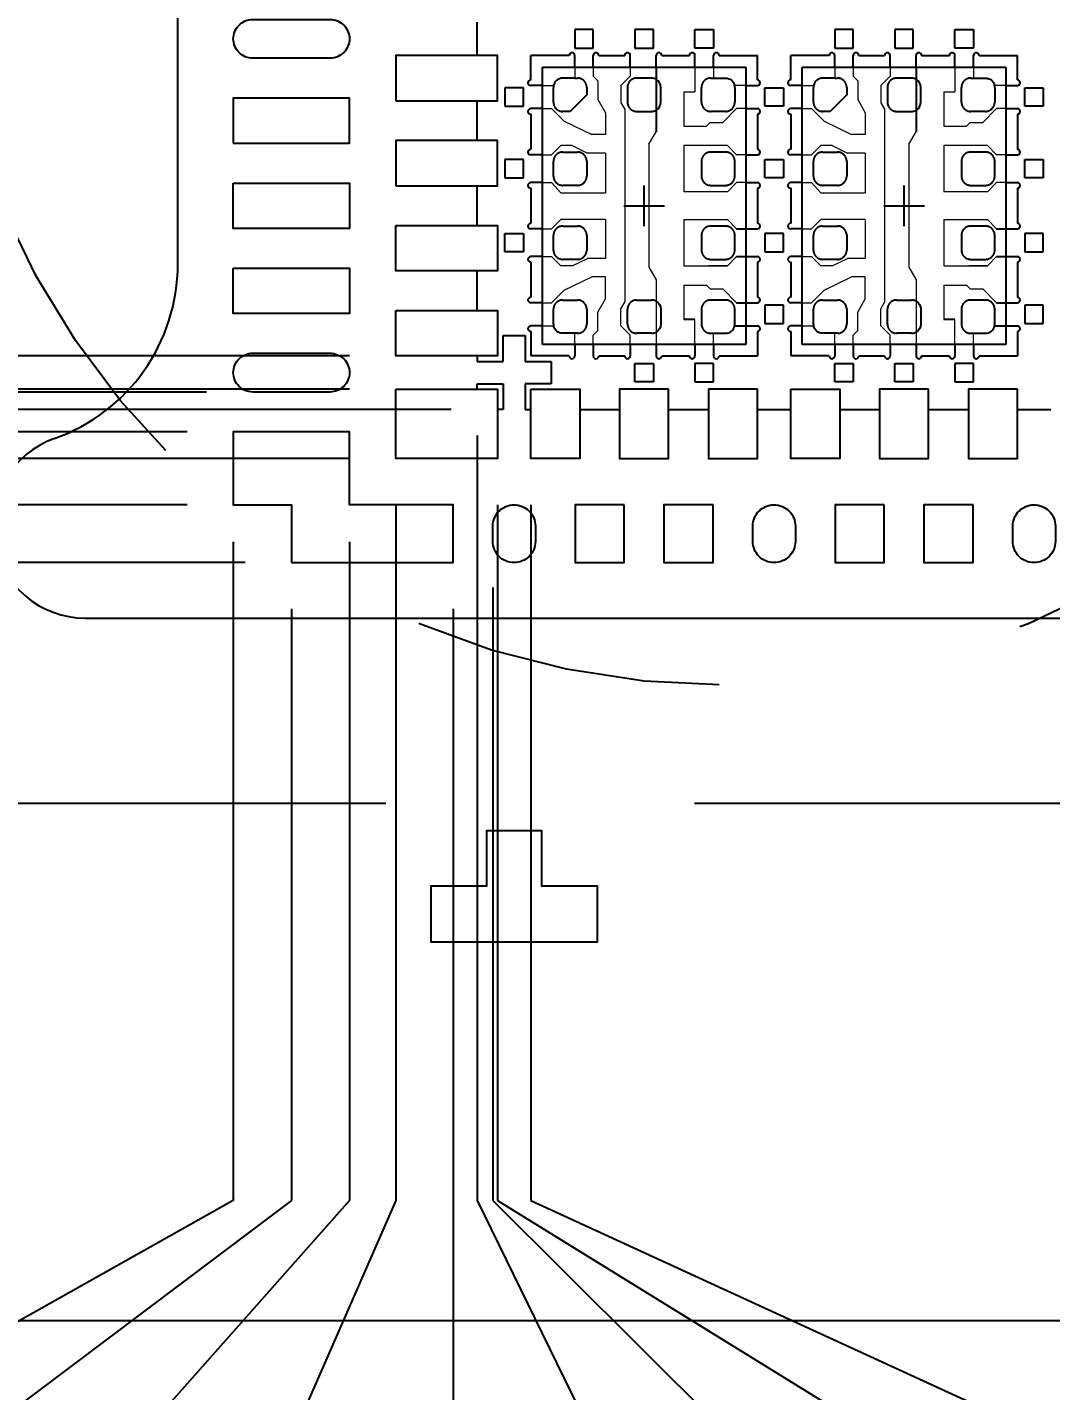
# Model space of a CAD drawing. Header units: millimetres. Extents: x 403.52 to 411.99, y 129.21 to 134.71.
# Drawn here: x 404.9392 to 405.271, y 130.0231 to 130.4655 of the extents above; entities that cross this region are included whole.
import ezdxf

# ---------------------------------------------------------------- set-up
doc = ezdxf.new("R2010")
doc.units = ezdxf.units.MM
doc.header["$LTSCALE"] = 0.5
doc.header["$PDMODE"] = 98
for name, pattern in [('CENTER', [50.8, 31.75, -6.35, 6.35, -6.35]), ('DASHED', [19.05, 12.7, -6.35]), ('HIDDEN', [0.375, 0.25, -0.125])]:
    doc.linetypes.add(name, pattern=pattern)
for name, color, linetype in [('1', 7, 'Continuous'), ('1D', 4, 'Continuous'), ('BTM', 7, 'HIDDEN'), ('CEN', 2, 'CENTER'), ('DIM', 3, 'Continuous'), ('PKG', 1, 'CENTER')]:
    doc.layers.add(name, color=color, linetype=linetype)
doc.styles.add('SIMPLEX', font='simplex.shx', dxfattribs={"bigfont": 'AllInOneBig.shx'})
doc.dimstyles.new('Standard2', dxfattribs={"dimtxt": 0.075, "dimasz": 0.08, "dimexe": 0.015, "dimexo": 0.015, "dimgap": 0.027, "dimtad": 1, "dimdec": 3, "dimlfac": 16.666667, "dimrnd": 0.0005, "dimzin": 1, "dimtxsty": 'SIMPLEX', "dimcen": 0.1905, "dimclrd": 256, "dimclre": 256, "dimclrt": 256, "dimazin": 3, "dimtp": 0.03, "dimtm": 0.05, "dimtfac": 0.8, "dimtdec": 3, "dimtmove": 0, "dimatfit": 3, "dimfxl": 0.05, "dimtzin": 4, "dimlwd": -1, "dimlwe": -1})

# ---------------------------------------------------------------- blocks, each defined once
blk = doc.blocks.new('*D58')
at = {"layer": 'Defpoints', "color": 0, "ltscale": 0.1, "transparency": 16777216}
for p in [(406.48799, 131.92382), (405.00599, 130.33427), (404.44479, 130.33142)]:
    blk.add_point(p, dxfattribs=at)
at = {"layer": 'DIM', "ltscale": 0.1, "transparency": 16777216}
for p, q in [((404.76479, 130.33427), (404.60479, 130.33142)), ((404.99099, 130.33427), (404.76479, 130.33427)), ((404.60479, 130.33142), (404.44479, 130.33142))]:
    blk.add_line(p, q, dxfattribs=at)
at = {"layer": 'DIM', "ltscale": 0.1, "transparency": 16777216, "insert": (404.23208, 130.33142), "char_height": 0.075, "attachment_point": 5, "style": 'SIMPLEX'}
blk.add_mtext('\\A1;26.493', dxfattribs=at)
blk = doc.blocks.new('*D59')
at = {"layer": 'Defpoints', "color": 0, "ltscale": 0.1, "transparency": 16777216}
for p in [(406.48799, 131.92382), (405.05864, 130.32557), (404.44479, 130.25191)]:
    blk.add_point(p, dxfattribs=at)
at = {"layer": 'DIM', "ltscale": 0.1, "transparency": 16777216}
for p, q in [((404.76479, 130.32557), (404.60479, 130.25191)), ((405.04364, 130.32557), (404.76479, 130.32557)), ((404.60479, 130.25191), (404.44479, 130.25191))]:
    blk.add_line(p, q, dxfattribs=at)
at = {"layer": 'DIM', "ltscale": 0.1, "transparency": 16777216, "insert": (404.23208, 130.25191), "char_height": 0.075, "attachment_point": 5, "style": 'SIMPLEX'}
blk.add_mtext('\\A1;26.638', dxfattribs=at)
blk = doc.blocks.new('*D60')
at = {"layer": 'Defpoints', "color": 0, "ltscale": 0.1, "transparency": 16777216}
for p in [(406.48799, 131.92382), (405.00599, 130.31057), (404.44479, 130.17108)]:
    blk.add_point(p, dxfattribs=at)
at = {"layer": 'DIM', "ltscale": 0.1, "transparency": 16777216}
for p, q in [((404.76479, 130.31057), (404.60479, 130.17108)), ((404.99099, 130.31057), (404.76479, 130.31057)), ((404.60479, 130.17108), (404.44479, 130.17108))]:
    blk.add_line(p, q, dxfattribs=at)
at = {"layer": 'DIM', "ltscale": 0.1, "transparency": 16777216, "insert": (404.23208, 130.17108), "char_height": 0.075, "attachment_point": 5, "style": 'SIMPLEX'}
blk.add_mtext('\\A1;26.888', dxfattribs=at)
blk = doc.blocks.new('*D61')
at = {"layer": 'Defpoints', "color": 0, "ltscale": 0.1, "transparency": 16777216}
for p in [(406.48799, 131.92382), (405.02482, 130.29182), (404.44479, 130.0908)]:
    blk.add_point(p, dxfattribs=at)
at = {"layer": 'DIM', "ltscale": 0.1, "transparency": 16777216}
for p, q in [((404.76479, 130.29182), (404.60479, 130.0908)), ((405.00982, 130.29182), (404.76479, 130.29182)), ((404.60479, 130.0908), (404.44479, 130.0908))]:
    blk.add_line(p, q, dxfattribs=at)
at = {"layer": 'DIM', "ltscale": 0.1, "transparency": 16777216, "insert": (404.23208, 130.0908), "char_height": 0.075, "attachment_point": 5, "style": 'SIMPLEX'}
blk.add_mtext('\\A1;27.200', dxfattribs=at)
blk = doc.blocks.new('*D62')
at = {"layer": 'Defpoints', "color": 0, "ltscale": 0.1, "transparency": 16777216}
for p in [(406.48799, 131.92382), (404.86799, 130.21382), (404.44479, 130.01329)]:
    blk.add_point(p, dxfattribs=at)
at = {"layer": 'DIM', "ltscale": 0.1, "transparency": 16777216}
for p, q in [((404.70799, 130.21382), (404.60479, 130.01329)), ((404.85299, 130.21382), (404.70799, 130.21382)), ((404.60479, 130.01329), (404.44479, 130.01329))]:
    blk.add_line(p, q, dxfattribs=at)
at = {"layer": 'DIM', "ltscale": 0.1, "transparency": 16777216, "insert": (404.02494, 130.01329), "char_height": 0.075, "attachment_point": 5, "style": 'SIMPLEX'}
blk.add_mtext('\\A1;28.500%%p0.300', dxfattribs=at)
blk = doc.blocks.new('*D63')
at = {"layer": 'Defpoints', "color": 0, "ltscale": 0.1, "transparency": 16777216}
for p in [(406.48799, 131.92382), (404.84103, 130.11782), (404.44479, 129.93013)]:
    blk.add_point(p, dxfattribs=at)
at = {"layer": 'DIM', "ltscale": 0.1, "transparency": 16777216}
for p, q in [((404.68103, 130.11782), (404.60479, 129.93013)), ((404.82603, 130.11782), (404.68103, 130.11782)), ((404.60479, 129.93013), (404.44479, 129.93013))]:
    blk.add_line(p, q, dxfattribs=at)
at = {"layer": 'DIM', "ltscale": 0.1, "transparency": 16777216, "insert": (404.23922, 129.93013), "char_height": 0.075, "attachment_point": 5, "style": 'SIMPLEX'}
blk.add_mtext('\\A1;30.100', dxfattribs=at)
blk = doc.blocks.new('*D11')
at = {"layer": 'Defpoints', "color": 0, "ltscale": 0.1, "transparency": 16777216}
for p in [(406.48799, 131.92382), (405.02482, 130.29182), (404.81191, 129.76485)]:
    blk.add_point(p, dxfattribs=at)
at = {"layer": 'DIM', "ltscale": 0.1, "transparency": 16777216}
for p, q in [((405.02482, 130.27682), (405.02482, 130.08485)), ((405.02482, 130.08485), (404.81191, 129.92485)), ((404.81191, 129.92485), (404.81191, 129.76485))]:
    blk.add_line(p, q, dxfattribs=at)
at = {"layer": 'DIM', "ltscale": 0.1, "transparency": 16777216, "insert": (404.81191, 129.55214), "char_height": 0.075, "attachment_point": 5, "rotation": 90, "style": 'SIMPLEX'}
blk.add_mtext('\\A1;24.387', dxfattribs=at)
blk = doc.blocks.new('*D12')
at = {"layer": 'Defpoints', "color": 0, "ltscale": 0.1, "transparency": 16777216}
for p in [(406.48799, 131.92382), (405.04364, 130.31357), (404.90204, 129.76485)]:
    blk.add_point(p, dxfattribs=at)
at = {"layer": 'DIM', "ltscale": 0.1, "transparency": 16777216}
for p, q in [((405.04364, 130.29857), (405.04364, 130.08485)), ((405.04364, 130.08485), (404.90204, 129.92485)), ((404.90204, 129.92485), (404.90204, 129.76485))]:
    blk.add_line(p, q, dxfattribs=at)
at = {"layer": 'DIM', "ltscale": 0.1, "transparency": 16777216, "insert": (404.90204, 129.55214), "char_height": 0.075, "attachment_point": 5, "rotation": 90, "style": 'SIMPLEX'}
blk.add_mtext('\\A1;24.073', dxfattribs=at)
blk = doc.blocks.new('*D13')
at = {"layer": 'Defpoints', "color": 0, "ltscale": 0.1, "transparency": 16777216}
for p in [(406.48799, 131.92382), (405.05864, 130.32557), (404.98877, 129.76485)]:
    blk.add_point(p, dxfattribs=at)
at = {"layer": 'DIM', "ltscale": 0.1, "transparency": 16777216}
for p, q in [((405.05864, 130.31057), (405.05864, 130.08485)), ((405.05864, 130.08485), (404.98877, 129.92485)), ((404.98877, 129.92485), (404.98877, 129.76485))]:
    blk.add_line(p, q, dxfattribs=at)
at = {"layer": 'DIM', "ltscale": 0.1, "transparency": 16777216, "insert": (404.98877, 129.55214), "char_height": 0.075, "attachment_point": 5, "rotation": 90, "style": 'SIMPLEX'}
blk.add_mtext('\\A1;23.823', dxfattribs=at)
blk = doc.blocks.new('*D14')
at = {"layer": 'Defpoints', "color": 0, "ltscale": 0.1, "transparency": 16777216}
for p in [(406.48799, 131.92382), (405.07724, 130.29182), (405.07724, 129.76485)]:
    blk.add_point(p, dxfattribs=at)
at = {"layer": 'DIM', "ltscale": 0.1, "transparency": 16777216}
blk.add_line((405.07724, 130.27682), (405.07724, 129.76485), dxfattribs=at)
at = {"layer": 'DIM', "ltscale": 0.1, "transparency": 16777216, "insert": (405.07724, 129.55928), "char_height": 0.075, "attachment_point": 5, "rotation": 90, "style": 'SIMPLEX'}
blk.add_mtext('\\A1;23.513', dxfattribs=at)
blk = doc.blocks.new('*D18')
at = {"layer": 'Defpoints', "color": 0, "ltscale": 0.1, "transparency": 16777216}
for p in [(405.05864, 131.19977), (403.77747, 131.18687), (405.05864, 131.18687)]:
    blk.add_point(p, dxfattribs=at)
at = {"layer": 'DIM', "ltscale": 0.1, "transparency": 16777216}
for p, q in [((403.77747, 131.27977), (403.77747, 131.35977)), ((405.04364, 131.19977), (403.76247, 131.19977)), ((403.77747, 131.19977), (403.77747, 131.18687)), ((405.04364, 131.18687), (403.76247, 131.18687)), ((403.77747, 131.10687), (403.77747, 131.02687))]:
    blk.add_line(p, q, dxfattribs=at)
for points in [[(403.76414, 131.27977), (403.79081, 131.27977), (403.77747, 131.19977)], [(403.76414, 131.10687), (403.79081, 131.10687), (403.77747, 131.18687)]]:
    blk.add_solid(points, dxfattribs=at)
at = {"layer": 'DIM', "ltscale": 0.1, "transparency": 16777216, "insert": (403.77747, 130.70344), "char_height": 0.075, "attachment_point": 5, "rotation": 90, "style": 'SIMPLEX'}
blk.add_mtext('\\A1;0.215 TYP.', dxfattribs=at)
blk = doc.blocks.new('*D19')
at = {"layer": 'Defpoints', "color": 0, "ltscale": 0.1, "transparency": 16777216}
for p in [(405.05864, 131.18687), (403.8903, 131.17217), (405.05864, 131.17217)]:
    blk.add_point(p, dxfattribs=at)
at = {"layer": 'DIM', "ltscale": 0.1, "transparency": 16777216}
for p, q in [((403.8903, 131.26687), (403.8903, 131.34687)), ((405.04364, 131.18687), (403.8753, 131.18687)), ((403.8903, 131.18687), (403.8903, 131.17217)), ((405.04364, 131.17217), (403.8753, 131.17217)), ((403.8903, 131.09217), (403.8903, 131.01217))]:
    blk.add_line(p, q, dxfattribs=at)
for points in [[(403.87697, 131.26687), (403.90363, 131.26687), (403.8903, 131.18687)], [(403.87697, 131.09217), (403.90363, 131.09217), (403.8903, 131.17217)]]:
    blk.add_solid(points, dxfattribs=at)
at = {"layer": 'DIM', "ltscale": 0.1, "transparency": 16777216, "insert": (403.8903, 130.6816), "char_height": 0.075, "attachment_point": 5, "rotation": 90, "style": 'SIMPLEX'}
blk.add_mtext('\\A1;0.245 TYP.', dxfattribs=at)
blk = doc.blocks.new('*D80')
at = {"layer": 'Defpoints', "color": 0, "ltscale": 0.1, "transparency": 16777216}
for p in [(406.48799, 131.92382), (404.44479, 130.41344), (405.09164, 130.34147)]:
    blk.add_point(p, dxfattribs=at)
at = {"layer": 'DIM', "ltscale": 0.1, "transparency": 16777216}
for p, q in [((404.60479, 130.41344), (404.44479, 130.41344)), ((404.76479, 130.34147), (404.60479, 130.41344)), ((405.07664, 130.34147), (404.76479, 130.34147))]:
    blk.add_line(p, q, dxfattribs=at)
at = {"layer": 'DIM', "ltscale": 0.1, "transparency": 16777216, "insert": (404.23208, 130.41344), "char_height": 0.075, "attachment_point": 5, "rotation": 360, "style": 'SIMPLEX'}
blk.add_mtext('\\A1;26.373', dxfattribs=at)
blk = doc.blocks.new('*D81')
at = {"layer": 'Defpoints', "color": 0, "ltscale": 0.1, "transparency": 16777216}
for p in [(406.48799, 131.92382), (405.09014, 130.29872), (405.25084, 129.76485)]:
    blk.add_point(p, dxfattribs=at)
at = {"layer": 'DIM', "ltscale": 0.1, "transparency": 16777216}
for p, q in [((405.09014, 130.28372), (405.09014, 130.08485)), ((405.09014, 130.08485), (405.25084, 129.92485)), ((405.25084, 129.92485), (405.25084, 129.76485))]:
    blk.add_line(p, q, dxfattribs=at)
at = {"layer": 'DIM', "ltscale": 0.1, "transparency": 16777216, "insert": (405.25084, 129.55214), "char_height": 0.075, "attachment_point": 5, "rotation": 90, "style": 'SIMPLEX'}
blk.add_mtext('\\A1;23.298', dxfattribs=at)
blk = doc.blocks.new('*D88')
at = {"layer": 'Defpoints', "color": 0, "ltscale": 0.1, "transparency": 16777216}
for p in [(406.48799, 131.92382), (404.44479, 130.49559), (405.01229, 130.34717)]:
    blk.add_point(p, dxfattribs=at)
at = {"layer": 'DIM', "ltscale": 0.1, "transparency": 16777216}
for p, q in [((404.60479, 130.49559), (404.44479, 130.49559)), ((404.76479, 130.34717), (404.60479, 130.49559)), ((404.99729, 130.34717), (404.76479, 130.34717))]:
    blk.add_line(p, q, dxfattribs=at)
at = {"layer": 'DIM', "ltscale": 0.1, "transparency": 16777216, "insert": (404.23208, 130.49559), "char_height": 0.075, "attachment_point": 5, "rotation": 360, "style": 'SIMPLEX'}
blk.add_mtext('\\A1;26.278', dxfattribs=at)
blk = doc.blocks.new('*D89')
at = {"layer": 'Defpoints', "color": 0, "ltscale": 0.1, "transparency": 16777216}
for p in [(406.48799, 131.92382), (404.44479, 130.57391), (405.05864, 130.34807)]:
    blk.add_point(p, dxfattribs=at)
at = {"layer": 'DIM', "ltscale": 0.1, "transparency": 16777216}
for p, q in [((404.60479, 130.57391), (404.44479, 130.57391)), ((404.76479, 130.34807), (404.60479, 130.57391)), ((405.04364, 130.34807), (404.76479, 130.34807))]:
    blk.add_line(p, q, dxfattribs=at)
at = {"layer": 'DIM', "ltscale": 0.1, "transparency": 16777216, "insert": (404.23208, 130.57391), "char_height": 0.075, "attachment_point": 5, "rotation": 360, "style": 'SIMPLEX'}
blk.add_mtext('\\A1;26.263', dxfattribs=at)
blk = doc.blocks.new('*D90')
at = {"layer": 'Defpoints', "color": 0, "ltscale": 0.1, "transparency": 16777216}
for p in [(406.48799, 131.92382), (405.00599, 130.31357), (404.72126, 129.76485)]:
    blk.add_point(p, dxfattribs=at)
at = {"layer": 'DIM', "ltscale": 0.1, "transparency": 16777216}
for p, q in [((405.00599, 130.29857), (405.00599, 130.08485)), ((405.00599, 130.08485), (404.72126, 129.92485)), ((404.72126, 129.92485), (404.72126, 129.76485))]:
    blk.add_line(p, q, dxfattribs=at)
at = {"layer": 'DIM', "ltscale": 0.1, "transparency": 16777216, "insert": (404.72126, 129.55214), "char_height": 0.075, "attachment_point": 5, "rotation": 90, "style": 'SIMPLEX'}
blk.add_mtext('\\A1;24.700', dxfattribs=at)
blk = doc.blocks.new('*D91')
at = {"layer": 'Defpoints', "color": 0, "ltscale": 0.1, "transparency": 16777216}
for p in [(406.48799, 131.92382), (405.09164, 130.32557), (405.35084, 129.76485)]:
    blk.add_point(p, dxfattribs=at)
at = {"layer": 'DIM', "ltscale": 0.1, "transparency": 16777216}
for p, q in [((405.09164, 130.31057), (405.09164, 130.08485)), ((405.09164, 130.08485), (405.35084, 129.92485)), ((405.35084, 129.92485), (405.35084, 129.76485))]:
    blk.add_line(p, q, dxfattribs=at)
at = {"layer": 'DIM', "ltscale": 0.1, "transparency": 16777216, "insert": (405.35084, 129.55214), "char_height": 0.075, "attachment_point": 5, "rotation": 90, "style": 'SIMPLEX'}
blk.add_mtext('\\A1;23.273', dxfattribs=at)
blk = doc.blocks.new('*D92')
at = {"layer": 'Defpoints', "color": 0, "ltscale": 0.1, "transparency": 16777216}
for p in [(406.48799, 131.92382), (405.10244, 130.32557), (405.45084, 129.76485)]:
    blk.add_point(p, dxfattribs=at)
at = {"layer": 'DIM', "ltscale": 0.1, "transparency": 16777216}
for p, q in [((405.10244, 130.31057), (405.10244, 130.08485)), ((405.10244, 130.08485), (405.45084, 129.92485)), ((405.45084, 129.92485), (405.45084, 129.76485))]:
    blk.add_line(p, q, dxfattribs=at)
at = {"layer": 'DIM', "ltscale": 0.1, "transparency": 16777216, "insert": (405.45084, 129.55214), "char_height": 0.075, "attachment_point": 5, "rotation": 90, "style": 'SIMPLEX'}
blk.add_mtext('\\A1;23.093', dxfattribs=at)
blk = doc.blocks.new('*D111')
at = {"layer": 'Defpoints', "color": 0, "ltscale": 0.1, "transparency": 16777216}
for p in [(406.48799, 131.92382), (405.08504, 130.34807), (405.16322, 129.76485)]:
    blk.add_point(p, dxfattribs=at)
at = {"layer": 'DIM', "ltscale": 0.1, "transparency": 16777216}
for p, q in [((405.08504, 130.33307), (405.08504, 130.08485)), ((405.08504, 130.08485), (405.16322, 129.92485)), ((405.16322, 129.92485), (405.16322, 129.76485))]:
    blk.add_line(p, q, dxfattribs=at)
at = {"layer": 'DIM', "ltscale": 0.1, "transparency": 16777216, "insert": (405.16322, 129.55214), "char_height": 0.075, "attachment_point": 5, "rotation": 90, "style": 'SIMPLEX'}
blk.add_mtext('\\A1;23.383', dxfattribs=at)
blk = doc.blocks.new('*D112')
at = {"layer": 'Defpoints', "color": 0, "ltscale": 0.1, "transparency": 16777216}
for p in [(406.48799, 131.92382), (404.44479, 130.65257), (405.05864, 130.35887)]:
    blk.add_point(p, dxfattribs=at)
at = {"layer": 'DIM', "ltscale": 0.1, "transparency": 16777216}
for p, q in [((404.60479, 130.65257), (404.44479, 130.65257)), ((404.76479, 130.35887), (404.60479, 130.65257)), ((405.04364, 130.35887), (404.76479, 130.35887))]:
    blk.add_line(p, q, dxfattribs=at)
at = {"layer": 'DIM', "ltscale": 0.1, "transparency": 16777216, "insert": (404.23208, 130.65257), "char_height": 0.075, "attachment_point": 5, "rotation": 360, "style": 'SIMPLEX'}
blk.add_mtext('\\A1;26.083', dxfattribs=at)
blk = doc.blocks.new('*U146')
at = {"layer": 'CEN', "ltscale": 0.01}
for p, q in [((0, -0.0066), (0, 0.0066)), ((-0.0066, 0), (0.0066, 0))]:
    blk.add_line(p, q, dxfattribs=at)
at = {"layer": 'PKG', "ltscale": 0.01}
blk.add_lwpolyline([(-0.033, 0.045), (0.033, 0.045), (0.033, -0.045), (-0.033, -0.045)], close=True, dxfattribs=at)
blk = doc.blocks.new('*U147')
at = {"color": 0, "linetype": 'ByBlock', "lineweight": -2, "transparency": 16777216}
for p in [(0, 0), (0.0843, 0)]:
    blk.add_blockref('*U146', p, dxfattribs=at)

msp = doc.modelspace()

# ---------------------------------------------------------------- linework, layer by layer
at = {"ltscale": 0.02}
for p, q in [((405.102442, 130.448418), (405.102442, 130.456368)), ((405.114892, 130.456368), (405.102442, 130.456368)), ((405.116692, 130.452618), (405.116692, 130.456368)), ((405.122692, 130.452618), (405.122692, 130.456368)), ((405.124492, 130.456368), (405.132892, 130.456368)), ((405.134692, 130.452618), (405.134692, 130.456368)), ((405.143092, 130.452618), (405.143092, 130.456368)), ((405.143092, 130.452618), (405.143092, 130.431618)), ((405.144892, 130.456368), (405.153892, 130.456368)), ((405.155692, 130.452618), (405.155692, 130.456368)), ((405.161692, 130.452618), (405.161692, 130.456368)), ((405.163492, 130.456368), (405.175942, 130.456368)), ((405.175942, 130.448418), (405.175942, 130.456368)), ((405.186742, 130.448418), (405.186742, 130.456368)), ((405.199192, 130.456368), (405.186742, 130.456368)), ((405.200992, 130.452618), (405.200992, 130.456368)), ((405.206992, 130.452618), (405.206992, 130.456368)), ((405.208792, 130.456368), (405.217192, 130.456368)), ((405.218992, 130.452618), (405.218992, 130.456368)), ((405.227392, 130.452618), (405.227392, 130.456368)), ((405.227392, 130.452618), (405.227392, 130.431618)), ((405.229192, 130.456368), (405.238192, 130.456368)), ((405.239992, 130.452618), (405.239992, 130.456368)), ((405.245992, 130.452618), (405.245992, 130.456368)), ((405.247792, 130.456368), (405.260242, 130.456368)), ((405.260242, 130.448418), (405.260242, 130.456368)), ((405.106192, 130.446618), (405.102442, 130.446618)), ((405.172192, 130.446618), (405.175942, 130.446618)), ((405.190492, 130.446618), (405.186742, 130.446618)), ((405.256492, 130.446618), (405.260242, 130.446618)), ((405.106192, 130.439118), (405.102442, 130.439118)), ((405.102442, 130.437318), (405.102442, 130.425918)), ((405.172192, 130.439118), (405.175942, 130.439118)), ((405.175942, 130.437318), (405.175942, 130.425918)), ((405.190492, 130.439118), (405.186742, 130.439118)), ((405.186742, 130.437318), (405.186742, 130.425918)), ((405.256492, 130.439118), (405.260242, 130.439118)), ((405.260242, 130.437318), (405.260242, 130.425918)), ((405.106192, 130.424118), (405.102442, 130.424118)), ((405.172192, 130.424118), (405.175942, 130.424118)), ((405.190492, 130.424118), (405.186742, 130.424118)), ((405.256492, 130.424118), (405.260242, 130.424118)), ((405.106192, 130.415118), (405.102442, 130.415118)), ((405.102442, 130.413318), (405.102442, 130.401918)), ((405.172192, 130.415118), (405.175942, 130.415118)), ((405.175942, 130.413318), (405.175942, 130.401918)), ((405.190492, 130.415118), (405.186742, 130.415118)), ((405.186742, 130.413318), (405.186742, 130.401918)), ((405.256492, 130.415118), (405.260242, 130.415118)), ((405.260242, 130.413318), (405.260242, 130.401918)), ((405.106192, 130.400118), (405.102442, 130.400118)), ((405.169192, 130.400118), (405.175942, 130.400118)), ((405.190492, 130.400118), (405.186742, 130.400118)), ((405.253492, 130.400118), (405.260242, 130.400118)), ((405.106192, 130.391118), (405.102442, 130.391118)), ((405.169192, 130.391118), (405.175942, 130.391118)), ((405.190492, 130.391118), (405.186742, 130.391118)), ((405.253492, 130.391118), (405.260242, 130.391118)), ((405.102442, 130.389318), (405.102442, 130.377918)), ((405.175942, 130.389318), (405.175942, 130.377918)), ((405.186742, 130.389318), (405.186742, 130.377918)), ((405.260242, 130.389318), (405.260242, 130.377918)), ((405.106192, 130.376118), (405.102442, 130.376118)), ((405.169192, 130.376118), (405.175942, 130.376118)), ((405.190492, 130.376118), (405.186742, 130.376118)), ((405.253492, 130.376118), (405.260242, 130.376118)), ((405.106192, 130.368618), (405.102442, 130.368618)), ((405.155692, 130.370718), (405.152092, 130.370718)), ((405.168531, 130.368618), (405.175942, 130.368618)), ((405.190492, 130.368618), (405.186742, 130.368618)), ((405.239992, 130.370718), (405.236392, 130.370718)), ((405.252831, 130.368618), (405.260242, 130.368618)), ((405.102442, 130.366818), (405.102442, 130.358868)), ((405.175942, 130.366818), (405.175942, 130.358868)), ((405.186742, 130.366818), (405.186742, 130.358868)), ((405.260242, 130.366818), (405.260242, 130.358868)), ((405.116692, 130.362618), (405.116692, 130.358868)), ((405.122692, 130.362618), (405.122692, 130.358868)), ((405.134692, 130.362618), (405.134692, 130.358868)), ((405.143092, 130.362618), (405.143092, 130.358868)), ((405.155692, 130.362618), (405.155692, 130.358868)), ((405.161692, 130.362618), (405.161692, 130.358868)), ((405.200992, 130.362618), (405.200992, 130.358868)), ((405.206992, 130.362618), (405.206992, 130.358868)), ((405.218992, 130.362618), (405.218992, 130.358868)), ((405.227392, 130.362618), (405.227392, 130.358868)), ((405.239992, 130.362618), (405.239992, 130.358868)), ((405.245992, 130.362618), (405.245992, 130.358868)), ((405.114892, 130.358868), (405.102442, 130.358868)), ((405.124492, 130.358868), (405.132892, 130.358868)), ((405.144892, 130.358868), (405.153892, 130.358868)), ((405.163492, 130.358868), (405.175942, 130.358868)), ((405.199192, 130.358868), (405.186742, 130.358868)), ((405.208792, 130.358868), (405.217192, 130.358868)), ((405.229192, 130.358868), (405.238192, 130.358868)), ((405.247792, 130.358868), (405.260242, 130.358868))]:
    msp.add_line(p, q, dxfattribs=at)
at = {"lineweight": 0, "ltscale": 0.02}
for p, q in [((405.116692, 130.452618), (405.116692, 130.449018)), ((405.122692, 130.452618), (405.122692, 130.449618)), ((405.134692, 130.452618), (405.134692, 130.449618)), ((405.155692, 130.452618), (405.155692, 130.444518)), ((405.161692, 130.452618), (405.161692, 130.449018)), ((405.200992, 130.452618), (405.200992, 130.449018)), ((405.206992, 130.452618), (405.206992, 130.449618)), ((405.218992, 130.452618), (405.218992, 130.449618)), ((405.239992, 130.452618), (405.239992, 130.444518)), ((405.245992, 130.452618), (405.245992, 130.449018)), ((405.122692, 130.449618), (405.124192, 130.448118)), ((405.134692, 130.449618), (405.131692, 130.446618)), ((405.206992, 130.449618), (405.208492, 130.448118)), ((405.218992, 130.449618), (405.215992, 130.446618)), ((405.106192, 130.446618), (405.109852, 130.446618)), ((405.124192, 130.448118), (405.124192, 130.442118)), ((405.131692, 130.446618), (405.131692, 130.441028)), ((405.152093, 130.444518), (405.155692, 130.444518)), ((405.152093, 130.444518), (405.152093, 130.433418)), ((405.172192, 130.446618), (405.168531, 130.446618)), ((405.190492, 130.446618), (405.194152, 130.446618)), ((405.208492, 130.448118), (405.208492, 130.442118)), ((405.215992, 130.446618), (405.215992, 130.441028)), ((405.236393, 130.444518), (405.239992, 130.444518)), ((405.236393, 130.444518), (405.236393, 130.433418)), ((405.256492, 130.446618), (405.252831, 130.446618)), ((405.124192, 130.442118), (405.126622, 130.437803)), ((405.131692, 130.441028), (405.132892, 130.438897)), ((405.208492, 130.442118), (405.210922, 130.437803)), ((405.215992, 130.441028), (405.217192, 130.438897)), ((405.106192, 130.439118), (405.109192, 130.439118)), ((405.109192, 130.439118), (405.113276, 130.435034)), ((405.113276, 130.435034), (405.122188, 130.430718)), ((405.126622, 130.437803), (405.126622, 130.430718)), ((405.132892, 130.438897), (405.132892, 130.37634)), ((405.169192, 130.439118), (405.164692, 130.434618)), ((405.172192, 130.439118), (405.169192, 130.439118)), ((405.190492, 130.439118), (405.193492, 130.439118)), ((405.193492, 130.439118), (405.197576, 130.435034)), ((405.197576, 130.435034), (405.206488, 130.430718)), ((405.210922, 130.437803), (405.210922, 130.430718)), ((405.217192, 130.438897), (405.217192, 130.37634)), ((405.253492, 130.439118), (405.248992, 130.434618)), ((405.256492, 130.439118), (405.253492, 130.439118)), ((405.126622, 130.430718), (405.122188, 130.430718)), ((405.140692, 130.427538), (405.143092, 130.431618)), ((405.152093, 130.433418), (405.159459, 130.433418)), ((405.160659, 130.434618), (405.159459, 130.433418)), ((405.160659, 130.434618), (405.164692, 130.434618)), ((405.210922, 130.430718), (405.206488, 130.430718)), ((405.224992, 130.427538), (405.227392, 130.431618)), ((405.236393, 130.433418), (405.243759, 130.433418)), ((405.244959, 130.434618), (405.243759, 130.433418)), ((405.244959, 130.434618), (405.248992, 130.434618)), ((405.109192, 130.424118), (405.112192, 130.427118)), ((405.115856, 130.427118), (405.112192, 130.427118)), ((405.115856, 130.427118), (405.120811, 130.424718)), ((405.140692, 130.427538), (405.140692, 130.387698)), ((405.166192, 130.427118), (405.152093, 130.427118)), ((405.152093, 130.427118), (405.152093, 130.412118)), ((405.169192, 130.424118), (405.166192, 130.427118)), ((405.193492, 130.424118), (405.196492, 130.427118)), ((405.200156, 130.427118), (405.196492, 130.427118)), ((405.200156, 130.427118), (405.205111, 130.424718)), ((405.224992, 130.427538), (405.224992, 130.387698)), ((405.250492, 130.427118), (405.236393, 130.427118)), ((405.236393, 130.427118), (405.236393, 130.412118)), ((405.253492, 130.424118), (405.250492, 130.427118)), ((405.106192, 130.424118), (405.109192, 130.424118)), ((405.126622, 130.424718), (405.120811, 130.424718)), ((405.126622, 130.424718), (405.126622, 130.411818)), ((405.172192, 130.424118), (405.169192, 130.424118)), ((405.190492, 130.424118), (405.193492, 130.424118)), ((405.210922, 130.424718), (405.205111, 130.424718)), ((405.210922, 130.424718), (405.210922, 130.411818)), ((405.256492, 130.424118), (405.253492, 130.424118)), ((405.106192, 130.415118), (405.109192, 130.415118)), ((405.109192, 130.415118), (405.112192, 130.411818)), ((405.169192, 130.415118), (405.166192, 130.412118)), ((405.172192, 130.415118), (405.169192, 130.415118)), ((405.190492, 130.415118), (405.193492, 130.415118)), ((405.193492, 130.415118), (405.196492, 130.411818)), ((405.253492, 130.415118), (405.250492, 130.412118)), ((405.256492, 130.415118), (405.253492, 130.415118)), ((405.112192, 130.411818), (405.126622, 130.411818)), ((405.166192, 130.412118), (405.152093, 130.412118)), ((405.196492, 130.411818), (405.210922, 130.411818)), ((405.250492, 130.412118), (405.236393, 130.412118)), ((405.106192, 130.400118), (405.108489, 130.400118)), ((405.106192, 130.400118), (405.108489, 130.400118)), ((405.106192, 130.400118), (405.109192, 130.400118)), ((405.109192, 130.400118), (405.112192, 130.403118)), ((405.126622, 130.403118), (405.112192, 130.403118)), ((405.126622, 130.403118), (405.126622, 130.390518)), ((405.152093, 130.403118), (405.166192, 130.403118)), ((405.152093, 130.403118), (405.152093, 130.388118)), ((405.169192, 130.400118), (405.166192, 130.403118)), ((405.190492, 130.400118), (405.192789, 130.400118)), ((405.190492, 130.400118), (405.192789, 130.400118)), ((405.190492, 130.400118), (405.193492, 130.400118)), ((405.193492, 130.400118), (405.196492, 130.403118)), ((405.210922, 130.403118), (405.196492, 130.403118)), ((405.210922, 130.403118), (405.210922, 130.390518)), ((405.236393, 130.403118), (405.250492, 130.403118)), ((405.236393, 130.403118), (405.236393, 130.388118)), ((405.253492, 130.400118), (405.250492, 130.403118)), ((405.106192, 130.391118), (405.108489, 130.391118)), ((405.106192, 130.391118), (405.109192, 130.391118)), ((405.109192, 130.391118), (405.112192, 130.388118)), ((405.169192, 130.391118), (405.166192, 130.388118)), ((405.190492, 130.391118), (405.192789, 130.391118)), ((405.190492, 130.391118), (405.193492, 130.391118)), ((405.193492, 130.391118), (405.196492, 130.388118)), ((405.253492, 130.391118), (405.250492, 130.388118)), ((405.115856, 130.388118), (405.112192, 130.388118)), ((405.115856, 130.388118), (405.120811, 130.390518)), ((405.126622, 130.390518), (405.120811, 130.390518)), ((405.140692, 130.387698), (405.143092, 130.383618)), ((405.152093, 130.388118), (405.166192, 130.388118)), ((405.166192, 130.388118), (405.160208, 130.388118)), ((405.200156, 130.388118), (405.196492, 130.388118)), ((405.200156, 130.388118), (405.205111, 130.390518)), ((405.210922, 130.390518), (405.205111, 130.390518)), ((405.224992, 130.387698), (405.227392, 130.383618)), ((405.236393, 130.388118), (405.250492, 130.388118)), ((405.250492, 130.388118), (405.244508, 130.388118)), ((405.113276, 130.380202), (405.122188, 130.384518)), ((405.126622, 130.384518), (405.122188, 130.384518)), ((405.126622, 130.377434), (405.126622, 130.384518)), ((405.143092, 130.383618), (405.143092, 130.362618)), ((405.152091, 130.381818), (405.159459, 130.381818)), ((405.152092, 130.381818), (405.152092, 130.370718)), ((405.160659, 130.380618), (405.159459, 130.381818)), ((405.197576, 130.380202), (405.206488, 130.384518)), ((405.210922, 130.384518), (405.206488, 130.384518)), ((405.210922, 130.377434), (405.210922, 130.384518)), ((405.227392, 130.383618), (405.227392, 130.362618)), ((405.236391, 130.381818), (405.243759, 130.381818)), ((405.236392, 130.381818), (405.236392, 130.370718)), ((405.244959, 130.380618), (405.243759, 130.381818)), ((405.109192, 130.376118), (405.113276, 130.380202)), ((405.124192, 130.373118), (405.126622, 130.377434)), ((405.160659, 130.380618), (405.164692, 130.380618)), ((405.169192, 130.376118), (405.164692, 130.380618)), ((405.193492, 130.376118), (405.197576, 130.380202)), ((405.208492, 130.373118), (405.210922, 130.377434)), ((405.244959, 130.380618), (405.248992, 130.380618)), ((405.253492, 130.376118), (405.248992, 130.380618)), ((405.106192, 130.376118), (405.109192, 130.376118)), ((405.124192, 130.367118), (405.124192, 130.373118)), ((405.131692, 130.374209), (405.132892, 130.37634)), ((405.131692, 130.368618), (405.131692, 130.374209)), ((405.190492, 130.376118), (405.193492, 130.376118)), ((405.208492, 130.367118), (405.208492, 130.373118)), ((405.215992, 130.374209), (405.217192, 130.37634)), ((405.215992, 130.368618), (405.215992, 130.374209)), ((405.106192, 130.368618), (405.109852, 130.368618)), ((405.131692, 130.368618), (405.134692, 130.365618)), ((405.134692, 130.365618), (405.131692, 130.368618)), ((405.155692, 130.362618), (405.155692, 130.370718)), ((405.190492, 130.368618), (405.194152, 130.368618)), ((405.215992, 130.368618), (405.218992, 130.365618)), ((405.218992, 130.365618), (405.215992, 130.368618)), ((405.239992, 130.362618), (405.239992, 130.370718)), ((405.116692, 130.362618), (405.116692, 130.366218)), ((405.124192, 130.367118), (405.122692, 130.365618)), ((405.122692, 130.365618), (405.124192, 130.367118)), ((405.122692, 130.362618), (405.122692, 130.365618)), ((405.134692, 130.362618), (405.134692, 130.365618)), ((405.161692, 130.362618), (405.161692, 130.366218)), ((405.200992, 130.362618), (405.200992, 130.366218)), ((405.208492, 130.367118), (405.206992, 130.365618)), ((405.206992, 130.365618), (405.208492, 130.367118)), ((405.206992, 130.362618), (405.206992, 130.365618)), ((405.218992, 130.362618), (405.218992, 130.365618)), ((405.245992, 130.362618), (405.245992, 130.366218))]:
    msp.add_line(p, q, dxfattribs=at)
at = {"ltscale": 0.02}
for points in [[(405.012292, 130.468068), (405.037342, 130.468068, -0.4142136), (405.043642, 130.461768), (405.043642, 130.461768, -0.4142136), (405.037342, 130.455468), (405.012292, 130.455468, -0.4142136), (405.005992, 130.461768), (405.005992, 130.461768, -0.4142136)], [(405.012292, 130.359768), (405.037342, 130.359768, -0.4142136), (405.043642, 130.353468), (405.043642, 130.353468, -0.4142136), (405.037342, 130.347168), (405.012292, 130.347168, -0.4142136), (405.005992, 130.353468), (405.005992, 130.353468, -0.4142136)], [(405.097042, 130.310568), (405.097042, 130.310568, -0.4142136), (405.103942, 130.303668), (405.103942, 130.298718, -0.4142136), (405.097042, 130.291818), (405.097042, 130.291818, -0.4142136), (405.090142, 130.298718), (405.090142, 130.303668, -0.4142136)], [(405.181342, 130.310568), (405.181342, 130.310568, -0.4142136), (405.188242, 130.303668), (405.188242, 130.298718, -0.4142136), (405.181342, 130.291818), (405.181342, 130.291818, -0.4142136), (405.174442, 130.298718), (405.174442, 130.303668, -0.4142136)], [(405.265642, 130.310568), (405.265642, 130.310568, -0.4142136), (405.272542, 130.303668), (405.272542, 130.298718, -0.4142136), (405.265642, 130.291818), (405.265642, 130.291818, -0.4142136), (405.258742, 130.298718), (405.258742, 130.303668, -0.4142136)]]:
    msp.add_lwpolyline(points, format="xyb", close=True, dxfattribs=at)
for points in [[(405.058642, 130.441668), (405.091642, 130.441668), (405.091642, 130.456368), (405.058642, 130.456368)], [(405.005992, 130.427868), (405.043642, 130.427868), (405.043642, 130.442568), (405.005992, 130.442568)], [(405.058642, 130.414068), (405.091642, 130.414068), (405.091642, 130.428768), (405.058642, 130.428768)], [(405.005992, 130.414968), (405.043642, 130.414968), (405.043642, 130.400268), (405.005992, 130.400268)], [(405.058642, 130.401168), (405.091642, 130.401168), (405.091642, 130.386468), (405.058642, 130.386468)], [(405.005992, 130.387368), (405.043642, 130.387368), (405.043642, 130.372668), (405.005992, 130.372668)], [(405.058642, 130.373568), (405.091642, 130.373568), (405.091642, 130.358868), (405.058642, 130.358868)], [(405.058642, 130.348068), (405.091642, 130.348068), (405.091642, 130.325568), (405.058642, 130.325568)], [(405.102442, 130.348068), (405.118342, 130.348068), (405.118342, 130.325568), (405.102442, 130.325568)], [(405.147142, 130.348068), (405.131242, 130.348068), (405.131242, 130.325568), (405.147142, 130.325568)], [(405.175942, 130.348068), (405.160042, 130.348068), (405.160042, 130.325568), (405.175942, 130.325568)], [(405.186742, 130.348068), (405.202642, 130.348068), (405.202642, 130.325568), (405.186742, 130.325568)], [(405.231442, 130.348068), (405.215542, 130.348068), (405.215542, 130.325568), (405.231442, 130.325568)], [(405.260242, 130.348068), (405.244342, 130.348068), (405.244342, 130.325568), (405.260242, 130.325568)], [(405.024817, 130.291818), (405.077242, 130.291818), (405.077242, 130.310568), (405.043642, 130.310568), (405.043642, 130.334268), (405.005992, 130.334268), (405.005992, 130.310568), (405.024817, 130.310568)], [(405.132742, 130.310568), (405.116842, 130.310568), (405.116842, 130.291818), (405.132742, 130.291818)], [(405.161542, 130.310568), (405.145642, 130.310568), (405.145642, 130.291818), (405.161542, 130.291818)], [(405.217042, 130.310568), (405.201142, 130.310568), (405.201142, 130.291818), (405.217042, 130.291818)], [(405.245842, 130.310568), (405.229942, 130.310568), (405.229942, 130.291818), (405.245842, 130.291818)]]:
    msp.add_lwpolyline(points, close=True, dxfattribs=at)
for points in [[(405.116692, 130.449018), (405.112792, 130.449018, 0.356394), (405.109852, 130.446618, 0.356394)], [(405.143092, 130.43862, 0.2679492), (405.144592, 130.441218), (405.144592, 130.446018, 0.2679492), (405.143092, 130.448616)], [(405.161692, 130.449018), (405.165592, 130.449018, -0.356394), (405.168531, 130.446618, -0.356394)], [(405.200992, 130.449018), (405.197092, 130.449018, 0.356394), (405.194152, 130.446618, 0.356394)], [(405.227392, 130.43862, 0.2679492), (405.228892, 130.441218), (405.228892, 130.446018, 0.2679492), (405.227392, 130.448616)], [(405.245992, 130.449018), (405.249892, 130.449018, -0.356394), (405.252831, 130.446618, -0.356394)], [(405.143092, 130.376616, -0.2679492), (405.144592, 130.374018), (405.144592, 130.369218, -0.2679492), (405.143092, 130.36662)], [(405.227392, 130.376616, -0.2679492), (405.228892, 130.374018), (405.228892, 130.369218, -0.2679492), (405.227392, 130.36662)], [(405.116692, 130.366218), (405.112792, 130.366218, -0.356394), (405.109852, 130.368618, -0.356394)], [(405.161692, 130.366218), (405.165592, 130.366218, 0.356394), (405.168531, 130.368618, 0.356394)], [(405.200992, 130.366218), (405.197092, 130.366218, -0.356394), (405.194152, 130.368618, -0.356394)], [(405.245992, 130.366218), (405.249892, 130.366218, 0.356394), (405.252831, 130.368618, 0.356394)]]:
    msp.add_lwpolyline(points, format="xyb", dxfattribs=at)
at = {"color": 6, "ltscale": 0.05}
msp.add_lwpolyline([(405.106042, 130.168826), (405.106042, 130.168826), (405.124042, 130.168826), (405.124042, 130.186826), (405.106042, 130.186826), (405.106042, 130.204826), (405.088042, 130.204826), (405.088042, 130.186826), (405.070042, 130.186826), (405.070042, 130.168826), (405.088042, 130.168826), (405.088042, 130.168826), (405.106042, 130.168826)], dxfattribs=at)
at = {"ltscale": 0.02}
for centre, start, end in [((405.115792, 130.456368), 0, 180), ((405.123592, 130.456368), 0, 180), ((405.133792, 130.456368), 0, 180), ((405.143992, 130.456368), 0, 180), ((405.154792, 130.456368), 360, 180), ((405.162592, 130.456368), 360, 180), ((405.200092, 130.456368), 0, 180), ((405.207892, 130.456368), 0, 180), ((405.218092, 130.456368), 0, 180), ((405.228292, 130.456368), 0, 180), ((405.239092, 130.456368), 360, 180), ((405.246892, 130.456368), 360, 180), ((405.102442, 130.447518), 90, 270), ((405.175942, 130.447518), 270, 90), ((405.186742, 130.447518), 90, 270), ((405.260242, 130.447518), 270, 90), ((405.102442, 130.438218), 90, 270), ((405.175942, 130.438218), 270, 90), ((405.186742, 130.438218), 90, 270), ((405.260242, 130.438218), 270, 90), ((405.102442, 130.425018), 90, 270), ((405.175942, 130.425018), 270, 90), ((405.186742, 130.425018), 90, 270), ((405.260242, 130.425018), 270, 90), ((405.102442, 130.414218), 90, 270), ((405.175942, 130.414218), 270, 90), ((405.186742, 130.414218), 90, 270), ((405.260242, 130.414218), 270, 90), ((405.102442, 130.401018), 90, 270), ((405.175942, 130.401018), 270, 90), ((405.186742, 130.401018), 90, 270), ((405.260242, 130.401018), 270, 90), ((405.102442, 130.390218), 90, 270), ((405.175942, 130.390218), 270, 90), ((405.186742, 130.390218), 90, 270), ((405.260242, 130.390218), 270, 90), ((405.102442, 130.377018), 90, 270), ((405.175942, 130.377018), 270, 90), ((405.186742, 130.377018), 90, 270), ((405.260242, 130.377018), 270, 90), ((405.102442, 130.367718), 90, 270), ((405.175942, 130.367718), 270, 90), ((405.186742, 130.367718), 90, 270), ((405.260242, 130.367718), 270, 90), ((405.115792, 130.358868), 180, 360), ((405.123592, 130.358868), 180, 360), ((405.133792, 130.358868), 180, 360), ((405.143992, 130.358868), 180, 360), ((405.154792, 130.358868), 180, 0), ((405.162592, 130.358868), 180, 0), ((405.200092, 130.358868), 180, 360), ((405.207892, 130.358868), 180, 360), ((405.218092, 130.358868), 180, 360), ((405.228292, 130.358868), 180, 360), ((405.239092, 130.358868), 180, 0), ((405.246892, 130.358868), 180, 0)]:
    msp.add_arc(centre, 0.0009, start, end, dxfattribs=at)
at = {"layer": '1'}
msp.add_line((408.107812, 130.045818), (404.867992, 130.045818), dxfattribs=at)
at = {"layer": '1', "color": 4}
for centre, radius, start, end in [((404.927992, 130.388671), 0.06, 289.47122, 0), ((404.957992, 130.303818), 0.03, 109.47122, 270)]:
    msp.add_arc(centre, radius, start, end, dxfattribs=at)
at = {"layer": '1D', "linetype": 'CENTER'}
for p, q in [((404.987992, 130.388671), (404.987992, 131.030465)), ((404.957992, 130.273818), (405.662097, 130.273818))]:
    msp.add_line(p, q, dxfattribs=at)
at = {"layer": '1D', "color": 2, "linetype": 'HIDDEN', "ltscale": 1.5}
msp.add_line((404.867992, 130.213818), (408.233812, 130.213818), dxfattribs=at)
at = {"layer": '1D', "linetype": 'DASHED', "ltscale": 0.01}
msp.add_circle((405.165138, 130.505718), 0.253677, dxfattribs=at)
at = {"layer": 'BTM', "ltscale": 0.02}
for p, q in [((405.085042, 130.456368), (405.085042, 130.467168)), ((405.085042, 130.428768), (405.085042, 130.441668)), ((405.085042, 130.401168), (405.085042, 130.414068)), ((405.085042, 130.373568), (405.085042, 130.386468)), ((405.118342, 130.341468), (405.131242, 130.341468)), ((405.147142, 130.341468), (405.160042, 130.341468)), ((405.175942, 130.341468), (405.186742, 130.341468)), ((405.202642, 130.341468), (405.215542, 130.341468)), ((405.231442, 130.341468), (405.244342, 130.341468)), ((405.260242, 130.341468), (405.271042, 130.341468))]:
    msp.add_line(p, q, dxfattribs=at)
for points in [[(405.116692, 130.458768), (405.122692, 130.458768), (405.122692, 130.464768), (405.116692, 130.464768)], [(405.136192, 130.458768), (405.142192, 130.458768), (405.142192, 130.464768), (405.136192, 130.464768)], [(405.161692, 130.458768), (405.155692, 130.458768), (405.155692, 130.464768), (405.161692, 130.464768)], [(405.200992, 130.458768), (405.206992, 130.458768), (405.206992, 130.464768), (405.200992, 130.464768)], [(405.220492, 130.458768), (405.226492, 130.458768), (405.226492, 130.464768), (405.220492, 130.464768)], [(405.245992, 130.458768), (405.239992, 130.458768), (405.239992, 130.464768), (405.245992, 130.464768)], [(405.094042, 130.439868), (405.100042, 130.439868), (405.100042, 130.445868), (405.094042, 130.445868)], [(405.184342, 130.439868), (405.178342, 130.439868), (405.178342, 130.445868), (405.184342, 130.445868)], [(405.268642, 130.439868), (405.262642, 130.439868), (405.262642, 130.445868), (405.268642, 130.445868)], [(405.094042, 130.416618), (405.100042, 130.416618), (405.100042, 130.422618), (405.094042, 130.422618)], [(405.184342, 130.416618), (405.178342, 130.416618), (405.178342, 130.422618), (405.184342, 130.422618)], [(405.268642, 130.416618), (405.262642, 130.416618), (405.262642, 130.422618), (405.268642, 130.422618)], [(405.094042, 130.398618), (405.100042, 130.398618), (405.100042, 130.392618), (405.094042, 130.392618)], [(405.184342, 130.398618), (405.178342, 130.398618), (405.178342, 130.392618), (405.184342, 130.392618)], [(405.268642, 130.398618), (405.262642, 130.398618), (405.262642, 130.392618), (405.268642, 130.392618)], [(405.184342, 130.375368), (405.178342, 130.375368), (405.178342, 130.369368), (405.184342, 130.369368)], [(405.268642, 130.375368), (405.262642, 130.375368), (405.262642, 130.369368), (405.268642, 130.369368)], [(405.136192, 130.356468), (405.142192, 130.356468), (405.142192, 130.350468), (405.136192, 130.350468)], [(405.161692, 130.356468), (405.155692, 130.356468), (405.155692, 130.350468), (405.161692, 130.350468)], [(405.200992, 130.356468), (405.206992, 130.356468), (405.206992, 130.350468), (405.200992, 130.350468)], [(405.220492, 130.356468), (405.226492, 130.356468), (405.226492, 130.350468), (405.220492, 130.350468)], [(405.245992, 130.356468), (405.239992, 130.356468), (405.239992, 130.350468), (405.245992, 130.350468)]]:
    msp.add_lwpolyline(points, close=True, dxfattribs=at)
for points in [[(405.116692, 130.449018), (405.117592, 130.449018, -0.4142136), (405.120592, 130.446018), (405.120592, 130.443618), (405.115192, 130.438218), (405.112792, 130.438218, -0.4142136), (405.109792, 130.441218), (405.109792, 130.446018, -0.050382), (405.109852, 130.446618, -0.050382)], [(405.143092, 130.448616, 0.1316525), (405.141592, 130.449018), (405.136792, 130.449018, 0.4142136), (405.133792, 130.446018), (405.133792, 130.441218, 0.4142136), (405.136792, 130.438218), (405.141592, 130.438218, 0.1316525), (405.143092, 130.43862, 0.1316525)], [(405.168531, 130.446618, -0.050382), (405.168592, 130.446018), (405.168592, 130.441218, -0.4142136), (405.165592, 130.438218), (405.160792, 130.438218, -0.4142136), (405.157792, 130.441218), (405.157792, 130.446018, -0.4142136), (405.160792, 130.449018), (405.161692, 130.449018)], [(405.200992, 130.449018), (405.201892, 130.449018, -0.4142136), (405.204892, 130.446018), (405.204892, 130.443618), (405.199492, 130.438218), (405.197092, 130.438218, -0.4142136), (405.194092, 130.441218), (405.194092, 130.446018, -0.050382), (405.194152, 130.446618, -0.050382)], [(405.227392, 130.448616, 0.1316525), (405.225892, 130.449018), (405.221092, 130.449018, 0.4142136), (405.218092, 130.446018), (405.218092, 130.441218, 0.4142136), (405.221092, 130.438218), (405.225892, 130.438218, 0.1316525), (405.227392, 130.43862, 0.1316525)], [(405.252831, 130.446618, -0.050382), (405.252892, 130.446018), (405.252892, 130.441218, -0.4142136), (405.249892, 130.438218), (405.245092, 130.438218, -0.4142136), (405.242092, 130.441218), (405.242092, 130.446018, -0.4142136), (405.245092, 130.449018), (405.245992, 130.449018)], [(405.109852, 130.368618, -0.050382), (405.109792, 130.369218), (405.109792, 130.374018, -0.4142136), (405.112792, 130.377018), (405.117592, 130.377018, -0.4142136), (405.120592, 130.374018), (405.120592, 130.369218, -0.4142136), (405.117592, 130.366218), (405.116692, 130.366218)], [(405.143092, 130.36662, -0.1316525), (405.141592, 130.366218), (405.136792, 130.366218, -0.4142136), (405.133792, 130.369218), (405.133792, 130.374018, -0.4142136), (405.136792, 130.377018), (405.141592, 130.377018, -0.1316525), (405.143092, 130.376616, -0.1316525)], [(405.168531, 130.368618, 0.050382), (405.168592, 130.369218), (405.168592, 130.374018, 0.4142136), (405.165592, 130.377018), (405.160792, 130.377018, 0.4142136), (405.157792, 130.374018), (405.157792, 130.369218, 0.4142136), (405.160792, 130.366218), (405.161692, 130.366218)], [(405.194152, 130.368618, -0.050382), (405.194092, 130.369218), (405.194092, 130.374018, -0.4142136), (405.197092, 130.377018), (405.201892, 130.377018, -0.4142136), (405.204892, 130.374018), (405.204892, 130.369218, -0.4142136), (405.201892, 130.366218), (405.200992, 130.366218)], [(405.227392, 130.36662, -0.1316525), (405.225892, 130.366218), (405.221092, 130.366218, -0.4142136), (405.218092, 130.369218), (405.218092, 130.374018, -0.4142136), (405.221092, 130.377018), (405.225892, 130.377018, -0.1316525), (405.227392, 130.376616, -0.1316525)], [(405.252831, 130.368618, 0.050382), (405.252892, 130.369218), (405.252892, 130.374018, 0.4142136), (405.249892, 130.377018), (405.245092, 130.377018, 0.4142136), (405.242092, 130.374018), (405.242092, 130.369218, 0.4142136), (405.245092, 130.366218), (405.245992, 130.366218)]]:
    msp.add_lwpolyline(points, format="xyb", dxfattribs=at)
for points in [[(405.112792, 130.425018), (405.117592, 130.425018, -0.4142136), (405.120592, 130.422018), (405.120592, 130.417218, -0.4142136), (405.117592, 130.414218), (405.112792, 130.414218, -0.4142136), (405.109792, 130.417218), (405.109792, 130.422018, -0.4142136)], [(405.165592, 130.425018), (405.160792, 130.425018, 0.4142136), (405.157792, 130.422018), (405.157792, 130.417218, 0.4142136), (405.160792, 130.414218), (405.165592, 130.414218, 0.4142136), (405.168592, 130.417218), (405.168592, 130.422018, 0.4142136)], [(405.197092, 130.425018), (405.201892, 130.425018, -0.4142136), (405.204892, 130.422018), (405.204892, 130.417218, -0.4142136), (405.201892, 130.414218), (405.197092, 130.414218, -0.4142136), (405.194092, 130.417218), (405.194092, 130.422018, -0.4142136)], [(405.249892, 130.425018), (405.245092, 130.425018, 0.4142136), (405.242092, 130.422018), (405.242092, 130.417218, 0.4142136), (405.245092, 130.414218), (405.249892, 130.414218, 0.4142136), (405.252892, 130.417218), (405.252892, 130.422018, 0.4142136)], [(405.112792, 130.401018), (405.117592, 130.401018, -0.4142136), (405.120592, 130.398018), (405.120592, 130.393218, -0.4142136), (405.117592, 130.390218), (405.112792, 130.390218, -0.4142136), (405.109792, 130.393218), (405.109792, 130.398018, -0.4142136)], [(405.165592, 130.401018), (405.160792, 130.401018, 0.4142136), (405.157792, 130.398018), (405.157792, 130.393218, 0.4142136), (405.160792, 130.390218), (405.165592, 130.390218, 0.4142136), (405.168592, 130.393218), (405.168592, 130.398018, 0.4142136)], [(405.197092, 130.401018), (405.201892, 130.401018, -0.4142136), (405.204892, 130.398018), (405.204892, 130.393218, -0.4142136), (405.201892, 130.390218), (405.197092, 130.390218, -0.4142136), (405.194092, 130.393218), (405.194092, 130.398018, -0.4142136)], [(405.249892, 130.401018), (405.245092, 130.401018, 0.4142136), (405.242092, 130.398018), (405.242092, 130.393218, 0.4142136), (405.245092, 130.390218), (405.249892, 130.390218, 0.4142136), (405.252892, 130.393218), (405.252892, 130.398018, 0.4142136)]]:
    msp.add_lwpolyline(points, format="xyb", close=True, dxfattribs=at)
for points in [[(405.085042, 130.358868), (405.085042, 130.357068), (405.093442, 130.357068), (405.093442, 130.365468), (405.100642, 130.365468), (405.100642, 130.357068), (405.109042, 130.357068), (405.109042, 130.349868), (405.100642, 130.349868), (405.100642, 130.341468), (405.102442, 130.341468)], [(405.085042, 130.348068), (405.085042, 130.349868), (405.093442, 130.349868), (405.093442, 130.341468), (405.091642, 130.341468)]]:
    msp.add_lwpolyline(points, dxfattribs=at)
at = {"layer": 'CEN', "ltscale": 0.02}
for p, q in [((405.139192, 130.401618), (405.139192, 130.413618)), ((405.133192, 130.407618), (405.145192, 130.407618))]:
    msp.add_line(p, q, dxfattribs=at)

# ---------------------------------------------------------------- block references
msp.add_blockref('*U147', (405.139192, 130.407618))

# ---------------------------------------------------------------- dimensions: what is measured, and where the dimension line sits
at = {"layer": 'DIM', "ltscale": 0.1}
dim = msp.add_ordinate_dim(feature_location=(404.867992, 130.213818), offset=(-0.4232, -0.200527), dtype=0, origin=(406.487992, 131.923818), text='<>%%p0.300', dimstyle='Standard2', dxfattribs=at)
dim.commit()
dim.dimension.update_dxf_attribs({"geometry": '*D62', "text_midpoint": (404.024935, 130.013292)})
for feature_location, offset, dtype, origin, picture, middle in [((405.0059917715, 130.3342682569), (-0.5611995834, -0.0028434573), 0, (406.4879917721, 131.9238182563), '*D58', (404.2320779024, 130.3314247995)), ((405.0586418, 130.3255682), (-0.6138496, -0.0736588), 0, (406.4879918, 131.9238183), '*D59', (404.2320779, 130.2519095)), ((405.0059917715, 130.3105682569), (-0.5611995834, -0.139492057), 0, (406.4879917721, 131.9238182563), '*D60', (404.2320779024, 130.1710761999)), ((405.024817, 130.291818), (-0.580025, -0.201017), 0, (406.487992, 131.923818), '*D61', (404.232078, 130.090801)), ((405.09164177, 130.34146827), (-0.64684958, 0.07196809), 0, (406.48799177, 131.92381826), '*D80', (404.2320779, 130.41343636)), ((405.0122917715, 130.3471682569), (-0.5674995312, 0.1484178016), 0, (406.4879917721, 131.9238182563), '*D88', (404.2320779545, 130.4955860585)), ((405.0586418, 130.3480682), (-0.6138495, 0.2258409), 0, (406.4879918, 131.9238183), '*D89', (404.232078, 130.5739092)), ((405.0586417748, 130.3588682569), (-0.61384943, 0.293700961), 0, (406.4879917721, 131.9238182563), '*D112', (404.2320780591, 130.6525692178)), ((404.841031, 130.117818), (-0.396239, -0.187689), 0, (406.487992, 131.923818), '*D63', (404.239221, 129.930129)), ((405.005992, 130.313568), (-0.28473, -0.548714), 1, (406.487992, 131.923818), '*D90', (404.721262, 129.55214)), ((405.024817, 130.291818), (-0.212908, -0.526964), 1, (406.487992, 131.923818), '*D11', (404.811909, 129.55214)), ((405.0436417715, 130.3135682569), (-0.1416034362, -0.5487138569), 1, (406.4879917721, 131.9238182563), '*D12', (404.9020383353, 129.5521401142)), ((405.058641775, 130.325568247), (-0.069873264, -0.560713847), 1, (406.487991772, 131.923818256), '*D13', (404.988768511, 129.552140114)), ((405.0772417715, 130.2918182569), (-0.0000000001, -0.526963857), 1, (406.4879917721, 131.9238182563), '*D14', (405.0772417714, 129.5592829713)), ((405.0850417715, 130.3480682468), (0.0781786643, -0.583214009), 1, (406.4879917721, 131.9238182563), '*D111', (405.1632204358, 129.5521399521)), ((405.0901417715, 130.2987182568), (0.1606999999, -0.5338638571), 1, (406.4879917721, 131.9238182563), '*D81', (405.2508417714, 129.5521401141)), ((405.091641775, 130.325568247), (0.259199997, -0.560713847), 1, (406.487991772, 131.923818256), '*D91', (405.350841771, 129.552140114)), ((405.1024417715, 130.3255682568), (0.3483999999, -0.5607138571), 1, (406.4879917721, 131.9238182563), '*D92', (405.4508417714, 129.552140114))]:
    dim = msp.add_ordinate_dim(feature_location=feature_location, offset=offset, dtype=dtype, origin=origin, dimstyle='Standard2', dxfattribs=at)
    dim.commit()
    dim.dimension.update_dxf_attribs({"geometry": picture, "text_midpoint": middle})
for base, p1, p2, picture, middle in [((403.777474, 131.186868), (405.058642, 131.199768), (405.058642, 131.186868), '*D18', (403.777474, 130.70344)), ((403.890301, 131.172168), (405.058642, 131.186868), (405.058642, 131.172168), '*D19', (403.890301, 130.681597))]:
    dim = msp.add_linear_dim(base=base, p1=p1, p2=p2, angle=90, text='<> TYP.', dimstyle='Standard2', dxfattribs=at)
    dim.commit()
    dim.dimension.update_dxf_attribs({"geometry": picture, "text_midpoint": middle})

doc.saveas('drawing.dxf')
